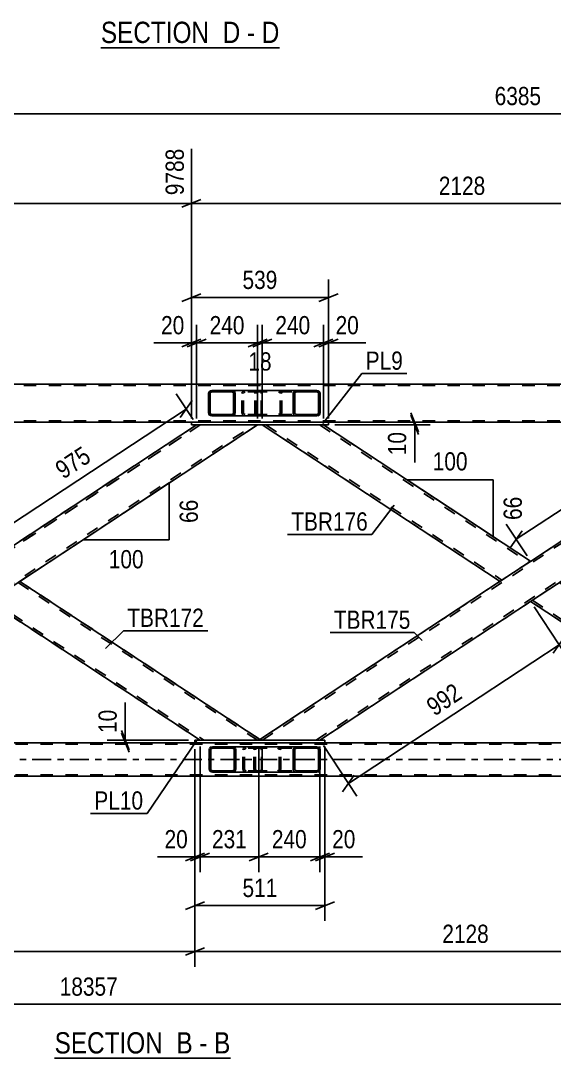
# Model space of a CAD drawing. Header units: millimetres. Extents: x -851 to 338, y -786 to 55.
# Drawn here: x -470.1 to -386.2, y -527.4 to -364.4 of the extents above; entities that cross this region are included whole.
import ezdxf

# ---------------------------------------------------------------- set-up
doc = ezdxf.new("R2010")
doc.units = ezdxf.units.MM
doc.linetypes.add('DXK_LINE_DOT2', pattern=[3.9198, 1.9599, -1.9599])
doc.linetypes.add('DXK_LINE_DOT3', pattern=[5.9187, 2.979, -0.9799, 0.9799, -0.9799])
doc.styles.add('Arial Narrow', font='ARIALN.TTF', dxfattribs={"height": 0.2})

# ---------------------------------------------------------------- blocks, each defined once
blk = doc.blocks.new('Unknown-232933133-13 - 2503')
at = {"color": 6, "linetype": 'Continuous'}
blk.add_line((-464.78, -527.41), (-437.13, -527.41), dxfattribs=at)
at = {"color": 0, "linetype": 'Continuous'}
for points in [[(-446.67, -526.66), (-446.67, -523.16), (-464.78, -523.16), (-464.78, -526.66)], [(-443.06, -526.66), (-443.06, -523.16), (-445.62, -523.16), (-445.62, -526.66)], [(-440.74, -526.66), (-440.74, -523.16), (-442.01, -523.16), (-442.01, -526.66)], [(-437.13, -526.66), (-437.13, -523.16), (-439.69, -523.16), (-439.69, -526.66)]]:
    blk.add_wipeout(points, dxfattribs=at)
at = {"color": 7, "linetype": 'Continuous', "style": 'Arial Narrow'}
for s, p in [('SECTION ', (-464.78, -526.66)), ('B', (-445.62, -526.66)), ('B', (-439.69, -526.66)), ('-', (-442.01, -526.66))]:
    blk.add_text(s, height=3.34, dxfattribs=at).set_placement(p)
blk = doc.blocks.new('Unknown-232933133-15 - 7182')
at = {"color": 6, "linetype": 'Continuous'}
blk.add_line((-457.5, -368.6), (-429.43, -368.6), dxfattribs=at)
at = {"color": 0, "linetype": 'Continuous'}
for points in [[(-439.39, -367.85), (-439.39, -364.35), (-457.5, -364.35), (-457.5, -367.85)], [(-435.57, -367.85), (-435.57, -364.35), (-438.34, -364.35), (-438.34, -367.85)], [(-433.25, -367.85), (-433.25, -364.35), (-434.52, -364.35), (-434.52, -367.85)], [(-429.43, -367.85), (-429.43, -364.35), (-432.2, -364.35), (-432.2, -367.85)]]:
    blk.add_wipeout(points, dxfattribs=at)
at = {"color": 7, "linetype": 'Continuous', "style": 'Arial Narrow'}
for s, p in [('SECTION ', (-457.5, -367.85)), ('D', (-438.34, -367.85)), ('D', (-432.2, -367.85)), ('-', (-434.52, -367.85))]:
    blk.add_text(s, height=3.34, dxfattribs=at).set_placement(p)
blk = doc.blocks.new('Part-232933133-2602 - 2503')
at = {"color": 2, "linetype": 'Continuous'}
for p, q in [((-265, -421.46), (-791.8, -421.46)), ((-443.26, -427.46), (-506.85, -427.46)), ((-358.12, -427.46), (-421.71, -427.46))]:
    blk.add_line(p, q, dxfattribs=at)
at = {"color": 7, "linetype": 'DXK_LINE_DOT2'}
for p, q in [((-114.88, -421.7), (-791.8, -421.7)), ((-114.88, -427.22), (-791.8, -427.22)), ((-421.71, -427.46), (-443.26, -427.46))]:
    blk.add_line(p, q, dxfattribs=at)
blk = doc.blocks.new('Part-232933133-2607 - 2503')
at = {"color": 7, "linetype": 'DXK_LINE_DOT2'}
for p, q in [((-108.35, -478.06), (-791.8, -478.06)), ((-108.35, -477.82), (-698.12, -477.82)), ((-422.26, -477.82), (-442.71, -477.82)), ((-108.35, -482.86), (-791.8, -482.86))]:
    blk.add_line(p, q, dxfattribs=at)
at = {"color": 2, "linetype": 'Continuous'}
for p, q in [((-442.71, -477.82), (-507.39, -477.82)), ((-357.58, -477.82), (-422.26, -477.82)), ((-791.8, -483.1), (-108.35, -483.1))]:
    blk.add_line(p, q, dxfattribs=at)
at = {"color": 7, "linetype": 'DXK_LINE_DOT3'}
blk.add_line((-98.35, -480.46), (-791.8, -480.46), dxfattribs=at)
blk = doc.blocks.new('Part-232933133-3017 - 2503')
at = {"color": 2, "linetype": 'Continuous'}
for p, q in [((-385.7, -452.84), (-389.92, -455.62)), ((-385.12, -452.46), (-385.7, -452.84)), ((-385.12, -452.46), (-347.35, -477.3)), ((-389.92, -455.62), (-356.78, -477.42)), ((-347.53, -477.42), (-347.35, -477.3))]:
    blk.add_line(p, q, dxfattribs=at)
at = {"color": 7, "linetype": 'DXK_LINE_DOT2'}
for p, q in [((-385.41, -452.65), (-347.75, -477.42)), ((-385.41, -452.65), (-347.75, -477.42)), ((-385.12, -452.46), (-347.35, -477.3)), ((-389.92, -455.62), (-356.78, -477.42)), ((-389.63, -455.43), (-389.61, -455.41)), ((-389.63, -455.43), (-356.2, -477.42)), ((-389.63, -455.43), (-356.2, -477.42)), ((-389.34, -455.24), (-389.34, -455.24)), ((-389.34, -455.24), (-389.34, -455.24)), ((-347.53, -477.42), (-356.78, -477.42)), ((-347.52, -477.41), (-347.53, -477.42))]:
    blk.add_line(p, q, dxfattribs=at)
blk = doc.blocks.new('Part-232933133-2739 - 2503')
at = {"color": 2, "linetype": 'Continuous'}
for p, q in [((-442.71, -477.82), (-442.71, -477.42)), ((-442.71, -477.42), (-442.71, -477.42)), ((-442.71, -477.42), (-442.71, -477.82)), ((-442.71, -477.42), (-442.71, -477.42)), ((-442.71, -477.42), (-422.26, -477.42)), ((-422.26, -477.82), (-422.26, -477.42)), ((-422.26, -477.82), (-442.71, -477.82))]:
    blk.add_line(p, q, dxfattribs=at)
at = {"color": 7, "linetype": 'DXK_LINE_DOT2'}
for p, q in [((-422.26, -477.82), (-422.26, -477.42)), ((-442.71, -477.82), (-442.71, -477.82)), ((-442.71, -477.82), (-442.71, -477.82))]:
    blk.add_line(p, q, dxfattribs=at)
blk = doc.blocks.new('Part-232933133-2774 - 2503')
at = {"color": 2, "linetype": 'Continuous'}
for p, q in [((-421.71, -427.46), (-443.26, -427.46)), ((-443.26, -427.46), (-443.26, -427.86)), ((-421.71, -427.86), (-443.26, -427.86)), ((-421.71, -427.46), (-421.71, -427.86))]:
    blk.add_line(p, q, dxfattribs=at)
blk = doc.blocks.new('Part-232933133-2846 - 2503')
at = {"color": 2, "linetype": 'Continuous'}
for p, q in [((-432.12, -427.86), (-394.72, -452.46)), ((-422.51, -427.86), (-389.92, -449.3)), ((-390.5, -449.68), (-394.7, -452.44)), ((-389.96, -449.33), (-390.5, -449.68)), ((-389.95, -449.32), (-389.96, -449.33))]:
    blk.add_line(p, q, dxfattribs=at)
at = {"color": 7, "linetype": 'DXK_LINE_DOT2'}
for p, q in [((-422.51, -427.86), (-432.12, -427.86)), ((-432.12, -427.86), (-394.72, -452.46)), ((-431.54, -427.86), (-394.43, -452.27)), ((-431.54, -427.86), (-394.43, -452.27)), ((-423.1, -427.86), (-390.21, -449.49)), ((-423.1, -427.86), (-390.21, -449.49)), ((-422.51, -427.86), (-422.51, -427.86)), ((-422.51, -427.86), (-389.92, -449.3)), ((-390.09, -449.41), (-390.5, -449.68)), ((-389.95, -449.32), (-389.92, -449.3)), ((-389.92, -449.3), (-389.95, -449.32)), ((-394.72, -452.46), (-394.7, -452.44)), ((-394.7, -452.44), (-394.72, -452.46)), ((-394.43, -452.27), (-394.41, -452.25)), ((-394.14, -452.08), (-394.14, -452.08)), ((-394.14, -452.08), (-394.14, -452.08))]:
    blk.add_line(p, q, dxfattribs=at)
blk = doc.blocks.new('Part-232933133-2897 - 2503')
at = {"linetype": 'Continuous'}
h = blk.add_hatch(dxfattribs=at)
h.set_pattern_fill('', scale=0.7, style=0, pattern_type=0)
h.set_pattern_definition([(45, (-427.2375, -482.1628), (-1.57154, 1.57154), [])])
h.paths.add_polyline_path([(-427.28, -481.98), (-427.24, -482.16), (-427.13, -482.32), (-426.96, -482.42), (-426.77, -482.46), (-423.53, -482.46), (-423.33, -482.42), (-423.17, -482.32), (-423.06, -482.16), (-423.02, -481.98), (-423.02, -478.94), (-423.06, -478.76), (-423.17, -478.6), (-423.33, -478.5), (-423.53, -478.46), (-426.77, -478.46), (-426.96, -478.5), (-427.13, -478.6), (-427.24, -478.76), (-427.28, -478.94)])
h.paths.add_polyline_path([(-427, -478.85), (-426.95, -478.77), (-426.86, -478.72), (-426.77, -478.7), (-423.53, -478.7), (-423.43, -478.72), (-423.35, -478.77), (-423.29, -478.85), (-423.28, -478.94), (-423.28, -481.98), (-423.29, -482.07), (-423.35, -482.15), (-423.43, -482.2), (-423.53, -482.22), (-426.77, -482.22), (-426.86, -482.2), (-426.95, -482.15), (-427, -482.07), (-427.02, -481.98), (-427.02, -478.94)])
at = {"color": 7, "linetype": 'DXK_LINE_DOT2'}
for p, q in [((-433.46, -478.94), (-433.42, -478.76)), ((-433.46, -481.98), (-433.46, -478.94)), ((-433.19, -478.85), (-433.21, -478.94)), ((-433.21, -481.98), (-433.21, -478.94)), ((-433.13, -478.77), (-433.19, -478.85)), ((-433.15, -478.5), (-432.95, -478.46)), ((-433.05, -478.72), (-433.13, -478.77)), ((-432.95, -478.7), (-433.05, -478.72)), ((-432.39, -478.46), (-432.95, -478.46)), ((-423.53, -478.7), (-432.95, -478.7)), ((-429.72, -478.46), (-429.52, -478.5)), ((-429.62, -478.72), (-429.72, -478.7)), ((-429.54, -478.77), (-429.62, -478.72)), ((-429.48, -478.85), (-429.54, -478.77)), ((-429.46, -478.94), (-429.48, -478.85)), ((-429.46, -481.98), (-429.46, -478.94)), ((-429.24, -478.76), (-429.21, -478.94)), ((-429.21, -481.98), (-429.21, -478.94)), ((-423.53, -478.46), (-426.77, -478.46)), ((-433.42, -482.16), (-433.46, -481.98)), ((-433.21, -481.98), (-433.19, -482.07)), ((-433.19, -482.07), (-433.13, -482.15)), ((-432.95, -482.46), (-433.15, -482.42)), ((-433.13, -482.15), (-433.05, -482.2)), ((-433.05, -482.2), (-432.95, -482.22)), ((-423.53, -482.22), (-432.95, -482.22)), ((-432.39, -482.46), (-432.95, -482.46)), ((-429.72, -482.22), (-429.62, -482.2)), ((-429.52, -482.42), (-429.72, -482.46)), ((-429.62, -482.2), (-429.54, -482.15)), ((-429.54, -482.15), (-429.48, -482.07)), ((-429.48, -482.07), (-429.46, -481.98)), ((-429.21, -481.98), (-429.24, -482.16)), ((-423.53, -482.46), (-426.77, -482.46))]:
    blk.add_line(p, q, dxfattribs=at)
at = {"color": 2, "linetype": 'Continuous'}
for p, q in [((-426.77, -478.46), (-432.39, -478.46)), ((-427.24, -478.76), (-427.28, -478.94)), ((-427.28, -481.98), (-427.28, -478.94)), ((-427.02, -478.94), (-427, -478.85)), ((-427.02, -481.98), (-427.02, -478.94)), ((-427, -478.85), (-426.95, -478.77)), ((-426.77, -478.46), (-426.96, -478.5)), ((-426.95, -478.77), (-426.86, -478.72)), ((-426.86, -478.72), (-426.77, -478.7)), ((-426.77, -478.46), (-423.53, -478.46)), ((-426.77, -478.7), (-423.53, -478.7)), ((-423.33, -478.5), (-423.53, -478.46)), ((-423.53, -478.7), (-423.43, -478.72)), ((-423.43, -478.72), (-423.35, -478.77)), ((-423.35, -478.77), (-423.29, -478.85)), ((-423.29, -478.85), (-423.28, -478.94)), ((-423.28, -481.98), (-423.28, -478.94)), ((-423.02, -478.94), (-423.06, -478.76)), ((-423.02, -481.98), (-423.02, -478.94)), ((-426.77, -482.46), (-432.39, -482.46)), ((-427.28, -481.98), (-427.24, -482.16)), ((-427, -482.07), (-427.02, -481.98)), ((-426.95, -482.15), (-427, -482.07)), ((-426.96, -482.42), (-426.77, -482.46)), ((-426.86, -482.2), (-426.95, -482.15)), ((-426.77, -482.22), (-426.86, -482.2)), ((-426.77, -482.22), (-423.53, -482.22)), ((-426.77, -482.46), (-423.53, -482.46)), ((-423.43, -482.2), (-423.53, -482.22)), ((-423.53, -482.46), (-423.33, -482.42)), ((-423.35, -482.15), (-423.43, -482.2)), ((-423.29, -482.07), (-423.35, -482.15)), ((-423.28, -481.98), (-423.29, -482.07)), ((-423.06, -482.16), (-423.02, -481.98))]:
    blk.add_line(p, q, dxfattribs=at)
at = {"color": 7, "linetype": 'DXK_LINE_DOT2'}
for centre, start, end in [((-432.97, -478.96), 110.7598, 155.6817), ((-429.7, -478.96), 24.3183, 69.2402), ((-432.97, -481.96), 204.3183, 249.2402), ((-429.7, -481.96), 290.7598, 335.6817)]:
    blk.add_arc(centre, 0.496, start, end, dxfattribs=at)
at = {"color": 2, "linetype": 'Continuous'}
for centre, start, end in [((-426.79, -478.96), 110.7583, 155.68), ((-423.51, -478.96), 24.32, 69.2417), ((-426.79, -481.96), 204.32, 249.2417), ((-423.51, -481.96), 290.7583, 335.68)]:
    blk.add_arc(centre, 0.496, start, end, dxfattribs=at)
blk = doc.blocks.new('Part-232933133-2903 - 2503')
at = {"linetype": 'Continuous'}
h = blk.add_hatch(dxfattribs=at)
h.set_pattern_fill('', scale=0.7, style=0, pattern_type=0)
h.set_pattern_definition([(45, (-440.4272, -482.1628), (-1.57154, 1.57154), [])])
h.paths.add_polyline_path([(-440.47, -481.98), (-440.43, -482.16), (-440.32, -482.32), (-440.16, -482.42), (-439.96, -482.46), (-436.78, -482.46), (-436.59, -482.42), (-436.42, -482.32), (-436.31, -482.16), (-436.28, -481.98), (-436.28, -478.94), (-436.31, -478.76), (-436.42, -478.6), (-436.59, -478.5), (-436.78, -478.46), (-439.96, -478.46), (-440.16, -478.5), (-440.32, -478.6), (-440.43, -478.76), (-440.47, -478.94)])
h.paths.add_polyline_path([(-440.19, -478.85), (-440.14, -478.77), (-440.06, -478.72), (-439.96, -478.7), (-436.78, -478.7), (-436.68, -478.72), (-436.6, -478.77), (-436.55, -478.85), (-436.53, -478.94), (-436.53, -481.98), (-436.55, -482.07), (-436.6, -482.15), (-436.68, -482.2), (-436.78, -482.22), (-439.96, -482.22), (-440.06, -482.2), (-440.14, -482.15), (-440.19, -482.07), (-440.21, -481.98), (-440.21, -478.94)])
at = {"color": 2, "linetype": 'Continuous'}
for p, q in [((-440.43, -478.76), (-440.47, -478.94)), ((-440.47, -481.98), (-440.47, -478.94)), ((-440.21, -478.94), (-440.19, -478.85)), ((-440.21, -481.98), (-440.21, -478.94)), ((-440.19, -478.85), (-440.14, -478.77)), ((-439.96, -478.46), (-440.16, -478.5)), ((-440.14, -478.77), (-440.06, -478.72)), ((-440.06, -478.72), (-439.96, -478.7)), ((-439.96, -478.46), (-436.78, -478.46)), ((-439.96, -478.7), (-436.78, -478.7)), ((-432.39, -478.46), (-436.78, -478.46)), ((-436.59, -478.5), (-436.78, -478.46)), ((-436.78, -478.7), (-436.68, -478.72)), ((-436.68, -478.72), (-436.6, -478.77)), ((-436.6, -478.77), (-436.55, -478.85)), ((-436.55, -478.85), (-436.53, -478.94)), ((-436.53, -481.98), (-436.53, -478.94)), ((-436.28, -478.94), (-436.31, -478.76)), ((-436.28, -481.98), (-436.28, -478.94)), ((-432.39, -478.46), (-432.29, -478.5)), ((-432.29, -478.5), (-432.2, -478.6)), ((-432.2, -478.6), (-432.14, -478.76)), ((-432.14, -478.76), (-432.12, -478.94)), ((-432.12, -481.98), (-432.12, -478.94)), ((-440.47, -481.98), (-440.43, -482.16)), ((-440.19, -482.07), (-440.21, -481.98)), ((-440.14, -482.15), (-440.19, -482.07)), ((-440.16, -482.42), (-439.96, -482.46)), ((-440.06, -482.2), (-440.14, -482.15)), ((-439.96, -482.22), (-440.06, -482.2)), ((-439.96, -482.22), (-436.78, -482.22)), ((-439.96, -482.46), (-436.78, -482.46)), ((-436.68, -482.2), (-436.78, -482.22)), ((-436.78, -482.46), (-436.59, -482.42)), ((-432.39, -482.46), (-436.78, -482.46)), ((-436.6, -482.15), (-436.68, -482.2)), ((-436.55, -482.07), (-436.6, -482.15)), ((-436.53, -481.98), (-436.55, -482.07)), ((-436.31, -482.16), (-436.28, -481.98)), ((-432.29, -482.42), (-432.39, -482.46)), ((-432.2, -482.32), (-432.29, -482.42)), ((-432.14, -482.16), (-432.2, -482.32)), ((-432.12, -481.98), (-432.14, -482.16))]:
    blk.add_line(p, q, dxfattribs=at)
at = {"color": 7, "linetype": 'DXK_LINE_DOT2'}
for p, q in [((-436.78, -478.46), (-439.96, -478.46)), ((-432.39, -478.7), (-439.96, -478.7)), ((-435.17, -478.94), (-435.13, -478.76)), ((-435.17, -481.98), (-435.17, -478.94)), ((-434.9, -478.85), (-434.92, -478.94)), ((-434.92, -481.98), (-434.92, -478.94)), ((-434.84, -478.77), (-434.9, -478.85)), ((-434.86, -478.5), (-434.67, -478.46)), ((-434.76, -478.72), (-434.84, -478.77)), ((-434.67, -478.7), (-434.76, -478.72)), ((-433.46, -478.7), (-433.46, -478.46)), ((-432.34, -478.72), (-432.39, -478.7)), ((-432.3, -478.77), (-432.34, -478.72)), ((-432.27, -478.85), (-432.3, -478.77)), ((-432.26, -478.94), (-432.27, -478.85)), ((-432.26, -481.98), (-432.26, -478.94)), ((-432.39, -482.22), (-439.96, -482.22)), ((-436.78, -482.46), (-439.96, -482.46)), ((-435.13, -482.16), (-435.17, -481.98)), ((-434.92, -481.98), (-434.9, -482.07)), ((-434.9, -482.07), (-434.84, -482.15)), ((-434.67, -482.46), (-434.86, -482.42)), ((-434.84, -482.15), (-434.76, -482.2)), ((-434.76, -482.2), (-434.67, -482.22)), ((-433.46, -482.46), (-433.46, -482.22)), ((-432.39, -482.22), (-432.34, -482.2)), ((-432.34, -482.2), (-432.3, -482.15)), ((-432.3, -482.15), (-432.27, -482.07)), ((-432.27, -482.07), (-432.26, -481.98))]:
    blk.add_line(p, q, dxfattribs=at)
at = {"color": 2, "linetype": 'Continuous'}
for centre, start, end in [((-439.98, -478.95), 111.1941, 156.1506), ((-436.76, -478.95), 23.8494, 68.8059), ((-439.98, -481.96), 203.8494, 248.8059), ((-436.76, -481.96), 291.1941, 336.1506)]:
    blk.add_arc(centre, 0.492, start, end, dxfattribs=at)
at = {"color": 7, "linetype": 'DXK_LINE_DOT2'}
for centre, start, end in [((-434.68, -478.95), 111.1927, 156.1491), ((-434.68, -481.96), 203.8509, 248.8073)]:
    blk.add_arc(centre, 0.492, start, end, dxfattribs=at)
blk = doc.blocks.new('Part-232933133-2910 - 2503')
at = {"linetype": 'Continuous'}
h = blk.add_hatch(dxfattribs=at)
h.set_pattern_fill('', scale=0.7, style=0, pattern_type=0)
h.set_pattern_definition([(45, (-427.2377, -426.1638), (-1.57154, 1.57154), [])])
h.paths.add_polyline_path([(-427.28, -425.98), (-427.24, -426.16), (-427.13, -426.32), (-426.96, -426.42), (-426.77, -426.46), (-423.53, -426.46), (-423.34, -426.42), (-423.17, -426.32), (-423.06, -426.16), (-423.02, -425.98), (-423.02, -422.94), (-423.06, -422.76), (-423.17, -422.6), (-423.34, -422.5), (-423.53, -422.46), (-426.77, -422.46), (-426.96, -422.5), (-427.13, -422.6), (-427.24, -422.76), (-427.28, -422.94)])
h.paths.add_polyline_path([(-427, -422.85), (-426.95, -422.77), (-426.86, -422.72), (-426.77, -422.7), (-423.53, -422.7), (-423.43, -422.72), (-423.35, -422.77), (-423.29, -422.85), (-423.28, -422.94), (-423.28, -425.98), (-423.29, -426.07), (-423.35, -426.15), (-423.43, -426.2), (-423.53, -426.22), (-426.77, -426.22), (-426.86, -426.2), (-426.95, -426.15), (-427, -426.07), (-427.02, -425.98), (-427.02, -422.94)])
at = {"color": 7, "linetype": 'DXK_LINE_DOT2'}
for p, q in [((-433.31, -422.94), (-433.27, -422.76)), ((-433.31, -425.98), (-433.31, -422.94)), ((-433.03, -422.85), (-433.05, -422.94)), ((-433.05, -425.98), (-433.05, -422.94)), ((-432.98, -422.77), (-433.03, -422.85)), ((-432.99, -422.5), (-432.8, -422.46)), ((-432.89, -422.72), (-432.98, -422.77)), ((-432.8, -422.7), (-432.89, -422.72)), ((-432.41, -422.46), (-432.8, -422.46)), ((-423.53, -422.7), (-432.8, -422.7)), ((-429.56, -422.46), (-429.37, -422.5)), ((-429.46, -422.72), (-429.56, -422.7)), ((-429.38, -422.77), (-429.46, -422.72)), ((-429.33, -422.85), (-429.38, -422.77)), ((-429.31, -422.94), (-429.33, -422.85)), ((-429.31, -425.98), (-429.31, -422.94)), ((-429.09, -422.76), (-429.05, -422.94)), ((-429.05, -425.98), (-429.05, -422.94)), ((-423.53, -422.46), (-426.77, -422.46)), ((-433.27, -426.16), (-433.31, -425.98)), ((-433.05, -425.98), (-433.03, -426.07)), ((-433.03, -426.07), (-432.98, -426.15)), ((-432.8, -426.46), (-432.99, -426.42)), ((-432.98, -426.15), (-432.89, -426.2)), ((-432.89, -426.2), (-432.8, -426.22)), ((-423.53, -426.22), (-432.8, -426.22)), ((-432.41, -426.46), (-432.8, -426.46)), ((-429.56, -426.22), (-429.46, -426.2)), ((-429.37, -426.42), (-429.56, -426.46)), ((-429.46, -426.2), (-429.38, -426.15)), ((-429.38, -426.15), (-429.33, -426.07)), ((-429.33, -426.07), (-429.31, -425.98)), ((-429.05, -425.98), (-429.09, -426.16)), ((-423.53, -426.46), (-426.77, -426.46))]:
    blk.add_line(p, q, dxfattribs=at)
at = {"color": 2, "linetype": 'Continuous'}
for p, q in [((-426.77, -422.46), (-432.41, -422.46)), ((-427.24, -422.76), (-427.28, -422.94)), ((-427.28, -425.98), (-427.28, -422.94)), ((-427.02, -422.94), (-427, -422.85)), ((-427.02, -425.98), (-427.02, -422.94)), ((-427, -422.85), (-426.95, -422.77)), ((-426.77, -422.46), (-426.96, -422.5)), ((-426.95, -422.77), (-426.86, -422.72)), ((-426.86, -422.72), (-426.77, -422.7)), ((-426.77, -422.46), (-423.53, -422.46)), ((-426.77, -422.7), (-423.53, -422.7)), ((-423.34, -422.5), (-423.53, -422.46)), ((-423.53, -422.7), (-423.43, -422.72)), ((-423.43, -422.72), (-423.35, -422.77)), ((-423.35, -422.77), (-423.29, -422.85)), ((-423.29, -422.85), (-423.28, -422.94)), ((-423.28, -425.98), (-423.28, -422.94)), ((-423.02, -422.94), (-423.06, -422.76)), ((-423.02, -425.98), (-423.02, -422.94)), ((-426.77, -426.46), (-432.41, -426.46)), ((-427.28, -425.98), (-427.24, -426.16)), ((-427, -426.07), (-427.02, -425.98)), ((-426.95, -426.15), (-427, -426.07)), ((-426.96, -426.42), (-426.77, -426.46)), ((-426.86, -426.2), (-426.95, -426.15)), ((-426.77, -426.22), (-426.86, -426.2)), ((-426.77, -426.22), (-423.53, -426.22)), ((-426.77, -426.46), (-423.53, -426.46)), ((-423.43, -426.2), (-423.53, -426.22)), ((-423.53, -426.46), (-423.34, -426.42)), ((-423.35, -426.15), (-423.43, -426.2)), ((-423.29, -426.07), (-423.35, -426.15)), ((-423.28, -425.98), (-423.29, -426.07)), ((-423.06, -426.16), (-423.02, -425.98))]:
    blk.add_line(p, q, dxfattribs=at)
at = {"color": 7, "linetype": 'DXK_LINE_DOT2'}
for centre, start, end in [((-432.82, -422.96), 110.7583, 155.68), ((-429.54, -422.96), 24.32, 69.2417), ((-432.82, -425.96), 204.32, 249.2417), ((-429.54, -425.96), 290.7583, 335.68)]:
    blk.add_arc(centre, 0.496, start, end, dxfattribs=at)
at = {"color": 2, "linetype": 'Continuous'}
for centre, start, end in [((-426.79, -422.96), 110.7583, 155.68), ((-423.51, -422.96), 24.32, 69.2417), ((-426.79, -425.96), 204.32, 249.2417), ((-423.51, -425.96), 290.7583, 335.68)]:
    blk.add_arc(centre, 0.496, start, end, dxfattribs=at)
blk = doc.blocks.new('Part-232933133-2915 - 2503')
at = {"linetype": 'Continuous'}
h = blk.add_hatch(dxfattribs=at)
h.set_pattern_fill('', scale=0.7, style=0, pattern_type=0)
h.set_pattern_definition([(45, (-440.5373, -426.1638), (-1.57154, 1.57154), [])])
h.paths.add_polyline_path([(-440.58, -425.98), (-440.54, -426.16), (-440.43, -426.32), (-440.26, -426.42), (-440.07, -426.46), (-436.88, -426.46), (-436.69, -426.42), (-436.53, -426.32), (-436.42, -426.16), (-436.38, -425.98), (-436.38, -422.94), (-436.42, -422.76), (-436.53, -422.6), (-436.69, -422.5), (-436.88, -422.46), (-440.07, -422.46), (-440.26, -422.5), (-440.43, -422.6), (-440.54, -422.76), (-440.58, -422.94)])
h.paths.add_polyline_path([(-440.3, -422.85), (-440.25, -422.77), (-440.17, -422.72), (-440.07, -422.7), (-436.88, -422.7), (-436.79, -422.72), (-436.7, -422.77), (-436.65, -422.85), (-436.63, -422.94), (-436.63, -425.98), (-436.65, -426.07), (-436.7, -426.15), (-436.79, -426.2), (-436.88, -426.22), (-440.07, -426.22), (-440.17, -426.2), (-440.25, -426.15), (-440.3, -426.07), (-440.32, -425.98), (-440.32, -422.94)])
at = {"color": 2, "linetype": 'Continuous'}
for p, q in [((-440.54, -422.76), (-440.58, -422.94)), ((-440.58, -425.98), (-440.58, -422.94)), ((-440.32, -422.94), (-440.3, -422.85)), ((-440.32, -425.98), (-440.32, -422.94)), ((-440.3, -422.85), (-440.25, -422.77)), ((-440.07, -422.46), (-440.26, -422.5)), ((-440.25, -422.77), (-440.17, -422.72)), ((-440.17, -422.72), (-440.07, -422.7)), ((-440.07, -422.46), (-436.88, -422.46)), ((-440.07, -422.7), (-436.88, -422.7)), ((-432.41, -422.46), (-436.88, -422.46)), ((-436.69, -422.5), (-436.88, -422.46)), ((-436.88, -422.7), (-436.79, -422.72)), ((-436.79, -422.72), (-436.7, -422.77)), ((-436.7, -422.77), (-436.65, -422.85)), ((-436.65, -422.85), (-436.63, -422.94)), ((-436.63, -425.98), (-436.63, -422.94)), ((-436.38, -422.94), (-436.42, -422.76)), ((-436.38, -425.98), (-436.38, -422.94)), ((-432.41, -422.46), (-432.31, -422.5)), ((-432.31, -422.5), (-432.22, -422.6)), ((-432.22, -422.6), (-432.16, -422.76)), ((-432.16, -422.76), (-432.14, -422.94)), ((-432.14, -425.98), (-432.14, -422.94)), ((-440.58, -425.98), (-440.54, -426.16)), ((-440.3, -426.07), (-440.32, -425.98)), ((-440.25, -426.15), (-440.3, -426.07)), ((-440.26, -426.42), (-440.07, -426.46)), ((-440.17, -426.2), (-440.25, -426.15)), ((-440.07, -426.22), (-440.17, -426.2)), ((-440.07, -426.22), (-436.88, -426.22)), ((-440.07, -426.46), (-436.88, -426.46)), ((-436.79, -426.2), (-436.88, -426.22)), ((-436.88, -426.46), (-436.69, -426.42)), ((-432.41, -426.46), (-436.88, -426.46)), ((-436.7, -426.15), (-436.79, -426.2)), ((-436.65, -426.07), (-436.7, -426.15)), ((-436.63, -425.98), (-436.65, -426.07)), ((-436.42, -426.16), (-436.38, -425.98)), ((-432.31, -426.42), (-432.41, -426.46)), ((-432.22, -426.32), (-432.31, -426.42)), ((-432.16, -426.16), (-432.22, -426.32)), ((-432.14, -425.98), (-432.16, -426.16))]:
    blk.add_line(p, q, dxfattribs=at)
at = {"color": 7, "linetype": 'DXK_LINE_DOT2'}
for p, q in [((-436.88, -422.46), (-440.07, -422.46)), ((-432.41, -422.7), (-440.07, -422.7)), ((-435.32, -422.94), (-435.28, -422.76)), ((-435.32, -425.98), (-435.32, -422.94)), ((-435.05, -422.85), (-435.07, -422.94)), ((-435.07, -425.98), (-435.07, -422.94)), ((-435, -422.77), (-435.05, -422.85)), ((-435.01, -422.5), (-434.82, -422.46)), ((-435, -422.77), (-434.97, -422.76)), ((-434.97, -422.76), (-434.91, -422.72)), ((-434.91, -422.72), (-434.82, -422.7)), ((-433.31, -422.7), (-433.31, -422.46)), ((-432.36, -422.72), (-432.41, -422.7)), ((-432.32, -422.77), (-432.36, -422.72)), ((-432.29, -422.85), (-432.32, -422.77)), ((-432.28, -422.94), (-432.29, -422.85)), ((-432.28, -425.98), (-432.28, -422.94)), ((-432.41, -426.22), (-440.07, -426.22)), ((-436.88, -426.46), (-440.07, -426.46)), ((-435.28, -426.16), (-435.32, -425.98)), ((-435.07, -425.98), (-435.05, -426.07)), ((-435.05, -426.07), (-435, -426.15)), ((-434.82, -426.46), (-435.01, -426.42)), ((-435, -426.15), (-434.97, -426.16)), ((-434.97, -426.16), (-434.91, -426.2)), ((-434.91, -426.2), (-434.82, -426.22)), ((-433.31, -426.46), (-433.31, -426.22)), ((-432.41, -426.22), (-432.36, -426.2)), ((-432.36, -426.2), (-432.32, -426.15)), ((-432.32, -426.15), (-432.29, -426.07)), ((-432.29, -426.07), (-432.28, -425.98))]:
    blk.add_line(p, q, dxfattribs=at)
at = {"color": 2, "linetype": 'Continuous'}
for centre, start, end in [((-440.09, -422.96), 111.1513, 156.1049), ((-436.87, -422.96), 23.8951, 68.8487), ((-440.09, -425.96), 203.8951, 248.8487), ((-436.87, -425.96), 291.1513, 336.1049)]:
    blk.add_arc(centre, 0.492, start, end, dxfattribs=at)
at = {"color": 7, "linetype": 'DXK_LINE_DOT2'}
for centre, start, end in [((-434.83, -422.96), 111.1513, 156.1049), ((-434.83, -425.96), 203.8951, 248.8487)]:
    blk.add_arc(centre, 0.492, start, end, dxfattribs=at)
blk = doc.blocks.new('Part-232933133-2997 - 2503')
at = {"color": 2, "linetype": 'Continuous'}
for p, q in [((-470.25, -452.46), (-475.05, -455.62)), ((-470.25, -452.46), (-432.49, -477.3)), ((-475.05, -455.62), (-441.91, -477.42)), ((-432.67, -477.42), (-432.49, -477.3))]:
    blk.add_line(p, q, dxfattribs=at)
at = {"color": 7, "linetype": 'DXK_LINE_DOT2'}
for p, q in [((-470.54, -452.65), (-432.89, -477.42)), ((-470.54, -452.65), (-432.89, -477.42)), ((-470.25, -452.46), (-470.25, -452.46)), ((-470.25, -452.46), (-432.49, -477.3)), ((-470.25, -452.46), (-470.25, -452.46)), ((-475.05, -455.62), (-441.91, -477.42)), ((-475.05, -455.62), (-475.05, -455.62)), ((-474.76, -455.43), (-474.74, -455.41)), ((-474.76, -455.43), (-441.33, -477.42)), ((-474.76, -455.43), (-441.33, -477.42)), ((-474.47, -455.24), (-474.47, -455.24)), ((-474.47, -455.24), (-474.47, -455.24)), ((-432.67, -477.42), (-441.91, -477.42)), ((-432.66, -477.41), (-432.67, -477.42))]:
    blk.add_line(p, q, dxfattribs=at)
blk = doc.blocks.new('Part-232933133-3012 - 2503')
at = {"color": 7, "linetype": 'DXK_LINE_DOT2'}
for p, q in [((-515.22, -476.1), (-441.88, -427.86)), ((-441.88, -427.86), (-515.22, -476.1)), ((-442.46, -427.86), (-515.22, -475.72)), ((-508.78, -477.42), (-433.43, -427.86)), ((-508.78, -477.42), (-433.43, -427.86)), ((-432.85, -427.86), (-508.19, -477.42)), ((-432.85, -427.86), (-442.46, -427.86)), ((-432.85, -427.86), (-432.85, -427.86)), ((-475.08, -449.32), (-479.83, -452.44)), ((-470.25, -452.46), (-475.05, -455.62)), ((-515.22, -475.72), (-515.22, -476.21)), ((-515.22, -475.72), (-515.22, -475.72)), ((-515.22, -476.1), (-515.22, -476.1)), ((-508.19, -477.42), (-515.22, -477.42)), ((-508.19, -477.42), (-508.19, -477.42))]:
    blk.add_line(p, q, dxfattribs=at)
at = {"color": 2, "linetype": 'Continuous'}
for p, q in [((-442.46, -427.86), (-475.08, -449.32)), ((-432.85, -427.86), (-470.25, -452.46)), ((-479.83, -452.44), (-515.22, -475.72)), ((-475.05, -455.62), (-508.19, -477.42)), ((-515.22, -477.42), (-515.22, -476.17))]:
    blk.add_line(p, q, dxfattribs=at)
blk = doc.blocks.new('Part-232933133-3022 - 2503')
at = {"color": 7, "linetype": 'DXK_LINE_DOT2'}
for p, q in [((-357.32, -427.86), (-432.67, -477.42)), ((-432.09, -477.42), (-356.74, -427.86)), ((-432.09, -477.42), (-356.74, -427.86)), ((-423.64, -477.42), (-348.3, -427.86)), ((-423.64, -477.42), (-348.3, -427.86)), ((-347.72, -427.86), (-423.06, -477.42)), ((-347.72, -427.86), (-357.32, -427.86)), ((-347.72, -427.86), (-347.72, -427.86)), ((-389.95, -449.32), (-394.7, -452.44)), ((-385.12, -452.46), (-389.92, -455.62)), ((-432.49, -477.3), (-432.67, -477.42)), ((-432.67, -477.42), (-432.67, -477.42)), ((-432.67, -477.42), (-423.06, -477.42))]:
    blk.add_line(p, q, dxfattribs=at)
at = {"color": 2, "linetype": 'Continuous'}
for p, q in [((-357.32, -427.86), (-389.95, -449.32)), ((-347.72, -427.86), (-385.12, -452.46)), ((-394.7, -452.44), (-432.49, -477.3)), ((-389.92, -455.62), (-423.06, -477.42))]:
    blk.add_line(p, q, dxfattribs=at)
blk = doc.blocks.new('StraightDimension-232933133-34575 - 2503')
at = {"color": 7, "linetype": 'Continuous'}
for p, q in [((-527.85, -478.82), (-527.85, -513.03)), ((-442.71, -478.82), (-442.71, -513.03)), ((-526.35, -510.03), (-529.35, -511.23)), ((-444.21, -511.23), (-441.21, -510.03)), ((-527.85, -510.63), (-442.71, -510.63))]:
    blk.add_line(p, q, dxfattribs=at)
at = {"color": 0}
blk.add_wipeout([(-481.02, -509.88), (-481.02, -505.68), (-489.54, -505.68), (-489.54, -509.88)], dxfattribs=at)
at = {"color": 3, "style": 'Arial Narrow'}
blk.add_text('2128', height=2.863, dxfattribs=at).set_placement((-488.94, -509.28))
blk = doc.blocks.new('StraightDimension-232933133-14513 - 2503')
at = {"color": 7, "linetype": 'Continuous'}
for p, q in [((-432.67, -478.42), (-432.67, -498.16)), ((-423.06, -478.42), (-423.06, -498.16)), ((-434.17, -496.36), (-431.17, -495.16)), ((-421.56, -495.16), (-424.56, -496.36)), ((-432.67, -495.76), (-423.06, -495.76))]:
    blk.add_line(p, q, dxfattribs=at)
at = {"color": 0}
blk.add_wipeout([(-424.52, -495.01), (-424.52, -490.81), (-431.21, -490.81), (-431.21, -495.01)], dxfattribs=at)
at = {"color": 3, "style": 'Arial Narrow'}
blk.add_text('240', height=2.863, dxfattribs=at).set_placement((-430.61, -494.41))
blk = doc.blocks.new('AngleDimension-232933133-3755 - 2503')
at = {"color": 7, "linetype": 'Continuous'}
for p, q in [((-446.75, -437), (-460.29, -445.91)), ((-446.75, -437), (-446.75, -445.91)), ((-469.87, -452.21), (-460.29, -445.91)), ((-446.75, -445.91), (-460.29, -445.91))]:
    blk.add_line(p, q, dxfattribs=at)
at = {"color": 0}
for points in [[(-441.65, -439.03), (-445.85, -439.03), (-445.85, -443.88), (-441.65, -443.88)], [(-450.18, -451.01), (-450.18, -446.81), (-456.86, -446.81), (-456.86, -451.01)]]:
    blk.add_wipeout(points, dxfattribs=at)
at = {"color": 3, "style": 'Arial Narrow'}
blk.add_text('66', height=2.863, rotation=90.0002, dxfattribs=at).set_placement((-442.25, -443.28))
blk.add_text('100', height=2.863, dxfattribs=at).set_placement((-456.26, -450.41))
blk = doc.blocks.new('StraightDimension-232933133-4667 - 2503')
at = {"color": 7, "linetype": 'Continuous'}
for p, q in [((-442.71, -478.82), (-442.71, -505.82)), ((-422.26, -478.82), (-422.26, -505.82)), ((-441.21, -502.82), (-444.21, -504.02)), ((-442.71, -503.42), (-422.26, -503.42)), ((-423.76, -504.02), (-420.76, -502.82))]:
    blk.add_line(p, q, dxfattribs=at)
at = {"color": 0}
blk.add_wipeout([(-429.14, -502.67), (-429.14, -498.47), (-435.83, -498.47), (-435.83, -502.67)], dxfattribs=at)
at = {"color": 3, "style": 'Arial Narrow'}
blk.add_text('511', height=2.863, dxfattribs=at).set_placement((-435.23, -502.07))
blk = doc.blocks.new('StraightDimension-232933133-3825 - 2503')
at = {"color": 7, "linetype": 'Continuous'}
blk.add_line((-811.11, -518.93), (-107.71, -518.93), dxfattribs=at)
at = {"color": 0}
blk.add_wipeout([(-454.24, -518.18), (-454.24, -513.98), (-464.58, -513.98), (-464.58, -518.18)], dxfattribs=at)
at = {"color": 3, "style": 'Arial Narrow'}
blk.add_text('18357', height=2.863, dxfattribs=at).set_placement((-463.98, -517.58))
blk = doc.blocks.new('StraightDimension-232933133-14512 - 2503')
at = {"color": 7, "linetype": 'Continuous'}
for p, q in [((-423.06, -478.42), (-423.06, -498.16)), ((-422.26, -478.42), (-422.26, -498.16)), ((-424.56, -496.36), (-421.56, -495.16)), ((-420.76, -495.16), (-423.76, -496.36)), ((-423.06, -495.76), (-422.26, -495.76))]:
    blk.add_line(p, q, dxfattribs=at)
at = {"color": 0}
blk.add_wipeout([(-416.88, -495.01), (-416.88, -490.81), (-421.73, -490.81), (-421.73, -495.01)], dxfattribs=at)
at = {"color": 7, "linetype": 'Continuous'}
blk.add_line((-422.26, -495.76), (-416.35, -495.76), dxfattribs=at)
blk.add_line((-422.26, -495.76), (-416.35, -495.76), dxfattribs=at)
at = {"color": 3, "style": 'Arial Narrow'}
blk.add_text('20', height=2.863, dxfattribs=at).set_placement((-421.13, -494.41))
blk = doc.blocks.new('StraightDimension-232933133-3243 - 2503')
at = {"color": 7, "linetype": 'Continuous'}
for p, q in [((-408.74, -425.96), (-407.54, -428.96)), ((-407.54, -429.36), (-408.74, -426.36)), ((-420.71, -427.46), (-405.74, -427.46)), ((-420.71, -427.86), (-405.74, -427.86)), ((-408.14, -427.86), (-408.14, -427.46))]:
    blk.add_line(p, q, dxfattribs=at)
at = {"color": 0}
blk.add_wipeout([(-408.89, -428.39), (-413.09, -428.39), (-413.09, -433.24), (-408.89, -433.24)], dxfattribs=at)
at = {"color": 7, "linetype": 'Continuous'}
blk.add_line((-408.14, -427.86), (-408.14, -433.77), dxfattribs=at)
blk.add_line((-408.14, -427.86), (-408.14, -433.77), dxfattribs=at)
at = {"color": 3, "style": 'Arial Narrow'}
blk.add_text('10', height=2.863, rotation=90.0002, dxfattribs=at).set_placement((-409.49, -432.64))
blk = doc.blocks.new('StraightDimension-232933133-14810 - 2503')
at = {"color": 7, "linetype": 'Continuous'}
for p, q in [((-432.85, -426.86), (-432.85, -412.58)), ((-432.12, -426.86), (-432.12, -412.58)), ((-434.35, -415.58), (-431.35, -414.38)), ((-430.62, -414.38), (-433.62, -415.58)), ((-432.85, -414.98), (-432.12, -414.98))]:
    blk.add_line(p, q, dxfattribs=at)
at = {"color": 0}
blk.add_wipeout([(-430.06, -419.93), (-430.06, -415.73), (-434.91, -415.73), (-434.91, -419.93)], dxfattribs=at)
at = {"color": 3, "style": 'Arial Narrow'}
blk.add_text('18', height=2.863, dxfattribs=at).set_placement((-434.31, -419.33))
blk = doc.blocks.new('StraightDimension-232933133-3442 - 2503')
at = {"color": 7, "linetype": 'Continuous'}
for p, q in [((-454.27, -475.92), (-453.07, -478.92)), ((-443.71, -477.42), (-456.52, -477.42)), ((-453.07, -479.32), (-454.27, -476.32)), ((-453.67, -477.82), (-453.67, -477.42)), ((-443.71, -477.82), (-456.52, -477.82))]:
    blk.add_line(p, q, dxfattribs=at)
at = {"color": 0}
blk.add_wipeout([(-454.42, -472.04), (-458.62, -472.04), (-458.62, -476.89), (-454.42, -476.89)], dxfattribs=at)
at = {"color": 7, "linetype": 'Continuous'}
blk.add_line((-453.67, -477.42), (-453.67, -471.51), dxfattribs=at)
blk.add_line((-453.67, -477.42), (-453.67, -471.51), dxfattribs=at)
at = {"color": 3, "style": 'Arial Narrow'}
blk.add_text('10', height=2.863, rotation=90.0002, dxfattribs=at).set_placement((-455.02, -476.29))
blk = doc.blocks.new('StraightDimension-232933133-3454 - 2503')
at = {"color": 7, "linetype": 'Continuous'}
for p, q in [((-389.37, -456.46), (-384.11, -464.44)), ((-386.36, -463.77), (-384.51, -461.11)), ((-418.57, -484.24), (-385.43, -462.44)), ((-422.51, -478.25), (-417.25, -486.24)), ((-417.65, -482.91), (-419.5, -485.56))]:
    blk.add_line(p, q, dxfattribs=at)
at = {"color": 0}
blk.add_wipeout([(-399.62, -470.88), (-401.93, -467.37), (-407.52, -471.04), (-405.21, -474.55)], dxfattribs=at)
at = {"color": 3, "style": 'Arial Narrow'}
blk.add_text('992', height=2.863, rotation=33.3347, dxfattribs=at).set_placement((-405.04, -473.72))
blk = doc.blocks.new('StraightDimension-232933133-14808 - 2503')
at = {"color": 7, "linetype": 'Continuous'}
for p, q in [((-422.51, -426.86), (-422.51, -412.13)), ((-421.71, -426.86), (-421.71, -412.13)), ((-424.01, -415.58), (-421.01, -414.38)), ((-420.21, -414.38), (-423.21, -415.58)), ((-422.51, -414.98), (-421.71, -414.98))]:
    blk.add_line(p, q, dxfattribs=at)
at = {"color": 0}
blk.add_wipeout([(-416.33, -414.23), (-416.33, -410.03), (-421.19, -410.03), (-421.19, -414.23)], dxfattribs=at)
at = {"color": 7, "linetype": 'Continuous'}
blk.add_line((-421.71, -414.98), (-415.81, -414.98), dxfattribs=at)
blk.add_line((-421.71, -414.98), (-415.81, -414.98), dxfattribs=at)
at = {"color": 3, "style": 'Arial Narrow'}
blk.add_text('20', height=2.863, dxfattribs=at).set_placement((-420.59, -413.63))
blk = doc.blocks.new('StraightDimension-232933133-4450 - 2503')
at = {"color": 7, "linetype": 'Continuous'}
for p, q in [((-443.26, -426.86), (-443.26, -405.01)), ((-421.71, -426.86), (-421.71, -405.01)), ((-441.76, -407.26), (-444.76, -408.46)), ((-423.21, -408.46), (-420.21, -407.26)), ((-443.26, -407.86), (-421.71, -407.86))]:
    blk.add_line(p, q, dxfattribs=at)
at = {"color": 0}
blk.add_wipeout([(-429.14, -407.11), (-429.14, -402.91), (-435.83, -402.91), (-435.83, -407.11)], dxfattribs=at)
at = {"color": 3, "style": 'Arial Narrow'}
blk.add_text('539', height=2.863, dxfattribs=at).set_placement((-435.23, -406.51))
blk = doc.blocks.new('StraightDimension-232933133-13950 - 2503')
at = {"color": 7, "linetype": 'Continuous'}
blk.add_line((-519.62, -378.97), (-264.2, -378.97), dxfattribs=at)
at = {"color": 0}
blk.add_wipeout([(-387.65, -378.22), (-387.65, -374.02), (-396.17, -374.02), (-396.17, -378.22)], dxfattribs=at)
at = {"color": 3, "style": 'Arial Narrow'}
blk.add_text('6385', height=2.863, dxfattribs=at).set_placement((-395.57, -377.62))
blk = doc.blocks.new('StraightDimension-232933133-14514 - 2503')
at = {"color": 7, "linetype": 'Continuous'}
for p, q in [((-441.91, -478.42), (-441.91, -498.16)), ((-432.67, -478.42), (-432.67, -498.16)), ((-443.41, -496.36), (-440.41, -495.16)), ((-431.17, -495.16), (-434.17, -496.36)), ((-441.91, -495.76), (-432.67, -495.76))]:
    blk.add_line(p, q, dxfattribs=at)
at = {"color": 0}
blk.add_wipeout([(-433.95, -495.01), (-433.95, -490.81), (-440.63, -490.81), (-440.63, -495.01)], dxfattribs=at)
at = {"color": 3, "style": 'Arial Narrow'}
blk.add_text('231', height=2.863, dxfattribs=at).set_placement((-440.03, -494.41))
blk = doc.blocks.new('StraightDimension-232933133-14515 - 2503')
at = {"color": 7, "linetype": 'Continuous'}
for p, q in [((-442.71, -478.82), (-442.71, -498.16)), ((-441.91, -478.42), (-441.91, -498.16)), ((-444.21, -496.36), (-441.21, -495.16)), ((-440.41, -495.16), (-443.41, -496.36)), ((-442.71, -495.76), (-441.91, -495.76))]:
    blk.add_line(p, q, dxfattribs=at)
at = {"color": 0}
blk.add_wipeout([(-443.24, -495.01), (-443.24, -490.81), (-448.09, -490.81), (-448.09, -495.01)], dxfattribs=at)
at = {"color": 7, "linetype": 'Continuous'}
blk.add_line((-442.71, -495.76), (-448.62, -495.76), dxfattribs=at)
blk.add_line((-442.71, -495.76), (-448.62, -495.76), dxfattribs=at)
at = {"color": 3, "style": 'Arial Narrow'}
blk.add_text('20', height=2.863, dxfattribs=at).set_placement((-447.49, -494.41))
blk = doc.blocks.new('StraightDimension-232933133-14809 - 2503')
at = {"color": 7, "linetype": 'Continuous'}
for p, q in [((-432.12, -426.86), (-432.12, -412.13)), ((-422.51, -426.86), (-422.51, -412.13)), ((-433.62, -415.58), (-430.62, -414.38)), ((-432.12, -414.98), (-422.51, -414.98)), ((-421.01, -414.38), (-424.01, -415.58))]:
    blk.add_line(p, q, dxfattribs=at)
at = {"color": 0}
blk.add_wipeout([(-423.98, -414.23), (-423.98, -410.03), (-430.66, -410.03), (-430.66, -414.23)], dxfattribs=at)
at = {"color": 3, "style": 'Arial Narrow'}
blk.add_text('240', height=2.863, dxfattribs=at).set_placement((-430.06, -413.63))
blk = doc.blocks.new('StraightDimension-232933133-14811 - 2503')
at = {"color": 7, "linetype": 'Continuous'}
for p, q in [((-442.46, -426.86), (-442.46, -412.13)), ((-432.85, -426.86), (-432.85, -412.13)), ((-443.96, -415.58), (-440.96, -414.38)), ((-442.46, -414.98), (-432.85, -414.98)), ((-431.35, -414.38), (-434.35, -415.58))]:
    blk.add_line(p, q, dxfattribs=at)
at = {"color": 0}
blk.add_wipeout([(-434.31, -414.23), (-434.31, -410.03), (-441, -410.03), (-441, -414.23)], dxfattribs=at)
at = {"color": 3, "style": 'Arial Narrow'}
blk.add_text('240', height=2.863, dxfattribs=at).set_placement((-440.4, -413.63))
blk = doc.blocks.new('StraightDimension-232933133-14812 - 2503')
at = {"color": 7, "linetype": 'Continuous'}
for p, q in [((-443.26, -426.46), (-443.26, -412.13)), ((-442.46, -426.86), (-442.46, -412.13)), ((-444.76, -415.58), (-441.76, -414.38)), ((-440.96, -414.38), (-443.96, -415.58)), ((-443.26, -414.98), (-442.46, -414.98))]:
    blk.add_line(p, q, dxfattribs=at)
at = {"color": 0}
blk.add_wipeout([(-443.78, -414.23), (-443.78, -410.03), (-448.64, -410.03), (-448.64, -414.23)], dxfattribs=at)
at = {"color": 7, "linetype": 'Continuous'}
blk.add_line((-443.26, -414.98), (-449.17, -414.98), dxfattribs=at)
blk.add_line((-443.26, -414.98), (-449.17, -414.98), dxfattribs=at)
at = {"color": 3, "style": 'Arial Narrow'}
blk.add_text('20', height=2.863, dxfattribs=at).set_placement((-448.04, -413.63))
blk = doc.blocks.new('StraightDimension-232933133-34377 - 2503')
at = {"color": 7, "linetype": 'Continuous'}
for p, q in [((-358.12, -426.46), (-358.12, -382.63)), ((-443.26, -426.46), (-443.26, -384.46)), ((-441.76, -392.47), (-444.76, -393.67)), ((-359.62, -393.67), (-356.62, -392.47)), ((-443.26, -393.07), (-358.12, -393.07))]:
    blk.add_line(p, q, dxfattribs=at)
at = {"color": 0, "linetype": 'Continuous'}
blk.add_wipeout([(-358.72, -382.03), (-362.92, -382.03), (-362.92, -392.37), (-358.72, -392.37)], dxfattribs=at)
at = {"color": 0}
blk.add_wipeout([(-396.44, -392.32), (-396.44, -388.12), (-404.95, -388.12), (-404.95, -392.32)], dxfattribs=at)
at = {"color": 3, "linetype": 'Continuous', "style": 'Arial Narrow'}
blk.add_text('11917', height=2.863, rotation=90.0002, dxfattribs=at).set_placement((-359.32, -391.77))
at = {"color": 3, "style": 'Arial Narrow'}
blk.add_text('2128', height=2.863, dxfattribs=at).set_placement((-404.35, -391.72))
blk = doc.blocks.new('StraightDimension-232933133-34378 - 2503')
at = {"color": 7, "linetype": 'Continuous'}
for p, q in [((-528.39, -426.46), (-528.39, -384.46)), ((-443.26, -426.46), (-443.26, -384.46)), ((-526.89, -392.47), (-529.89, -393.67)), ((-444.76, -393.67), (-441.76, -392.47)), ((-528.39, -393.07), (-443.26, -393.07))]:
    blk.add_line(p, q, dxfattribs=at)
at = {"color": 0, "linetype": 'Continuous'}
blk.add_wipeout([(-443.86, -383.86), (-448.06, -383.86), (-448.06, -392.37), (-443.86, -392.37)], dxfattribs=at)
at = {"color": 0}
blk.add_wipeout([(-481.57, -392.32), (-481.57, -388.12), (-490.08, -388.12), (-490.08, -392.32)], dxfattribs=at)
at = {"color": 3, "linetype": 'Continuous', "style": 'Arial Narrow'}
blk.add_text('9788', height=2.863, rotation=90.0002, dxfattribs=at).set_placement((-444.46, -391.77))
at = {"color": 3, "style": 'Arial Narrow'}
blk.add_text('2128', height=2.863, dxfattribs=at).set_placement((-489.48, -391.72))
blk = doc.blocks.new('StraightDimension-232933133-34574 - 2503')
at = {"color": 7, "linetype": 'Continuous'}
for p, q in [((-442.71, -478.82), (-442.71, -513.03)), ((-357.58, -478.82), (-357.58, -513.03)), ((-441.21, -510.03), (-444.21, -511.23)), ((-359.08, -511.23), (-356.08, -510.03)), ((-442.71, -510.63), (-357.58, -510.63))]:
    blk.add_line(p, q, dxfattribs=at)
at = {"color": 0}
blk.add_wipeout([(-395.89, -509.88), (-395.89, -505.68), (-404.4, -505.68), (-404.4, -509.88)], dxfattribs=at)
at = {"color": 3, "style": 'Arial Narrow'}
blk.add_text('2128', height=2.863, dxfattribs=at).set_placement((-403.8, -509.28))
blk = doc.blocks.new('StraightDimension-232933133-35927 - 2503')
at = {"color": 7, "linetype": 'Continuous'}
for p, q in [((-443.01, -427.02), (-445.66, -423)), ((-476.69, -446.82), (-444.09, -425.38)), ((-445.01, -426.7), (-443.17, -424.05)), ((-475.6, -448.46), (-478.25, -444.44)), ((-475.76, -445.49), (-477.61, -448.14))]:
    blk.add_line(p, q, dxfattribs=at)
at = {"color": 0}
blk.add_wipeout([(-458.01, -433.64), (-460.32, -430.13), (-465.9, -433.8), (-463.59, -437.31)], dxfattribs=at)
at = {"color": 3, "style": 'Arial Narrow'}
blk.add_text('975', height=2.863, rotation=33.3347, dxfattribs=at).set_placement((-463.42, -436.48))
blk = doc.blocks.new('StraightDimension-232933133-35969 - 2503')
at = {"color": 7, "linetype": 'Continuous'}
for p, q in [((-357.87, -427.02), (-361.16, -422.03)), ((-360.52, -425.73), (-358.67, -423.08)), ((-392.19, -445.85), (-359.6, -424.41)), ((-390.47, -448.46), (-393.76, -443.46)), ((-391.27, -444.52), (-393.11, -447.17))]:
    blk.add_line(p, q, dxfattribs=at)
at = {"color": 0}
blk.add_wipeout([(-373.51, -432.66), (-375.82, -429.15), (-381.41, -432.83), (-379.1, -436.34)], dxfattribs=at)
at = {"color": 3, "style": 'Arial Narrow'}
blk.add_text('975', height=2.863, rotation=33.3347, dxfattribs=at).set_placement((-378.93, -435.51))
blk = doc.blocks.new('AngleDimension-232933133-58764 - 2503')
at = {"color": 7, "linetype": 'Continuous'}
for p, q in [((-406.76, -438.22), (-409.33, -436.53)), ((-395.8, -436.53), (-409.33, -436.53)), ((-395.8, -445.43), (-409.33, -436.53)), ((-395.8, -445.43), (-395.8, -436.53))]:
    blk.add_line(p, q, dxfattribs=at)
at = {"color": 0}
for points in [[(-399.22, -435.63), (-399.22, -431.43), (-405.91, -431.43), (-405.91, -435.63)], [(-390.7, -438.55), (-394.9, -438.55), (-394.9, -443.41), (-390.7, -443.41)]]:
    blk.add_wipeout(points, dxfattribs=at)
at = {"color": 3, "style": 'Arial Narrow'}
blk.add_text('100', height=2.863, dxfattribs=at).set_placement((-405.31, -435.03))
blk.add_text('66', height=2.863, rotation=90.0002, dxfattribs=at).set_placement((-391.3, -442.81))
blk = doc.blocks.new('Mark-232933133-2993 - 2503')
at = {"color": 0}
blk.add_wipeout([(-441.29, -459.61), (-441.29, -456.61), (-453.35, -456.61), (-453.35, -459.61)], dxfattribs=at)
blk.add_wipeout([(-441.29, -459.61), (-441.29, -456.61), (-453.35, -456.61), (-453.35, -459.61)], dxfattribs=at)
at = {"color": 30, "linetype": 'Continuous'}
for p, q in [((-456.77, -462.99), (-453.95, -460.21)), ((-453.95, -460.21), (-440.69, -460.21))]:
    blk.add_line(p, q, dxfattribs=at)
at = {"color": 3, "style": 'Arial Narrow'}
blk.add_text('TBR172', height=2.863, dxfattribs=at).set_placement((-453.35, -459.61))
blk = doc.blocks.new('Mark-232933133-2735 - 2503')
at = {"color": 0}
blk.add_wipeout([(-450.85, -488.33), (-450.85, -485.33), (-458.53, -485.33), (-458.53, -488.33)], dxfattribs=at)
blk.add_wipeout([(-450.85, -488.33), (-450.85, -485.33), (-458.53, -485.33), (-458.53, -488.33)], dxfattribs=at)
at = {"color": 30, "linetype": 'Continuous'}
for p in [(-442.49, -477.5), (-459.13, -488.93)]:
    blk.add_line(p, (-450.25, -488.93), dxfattribs=at)
at = {"color": 3, "style": 'Arial Narrow'}
blk.add_text('PL10', height=2.863, dxfattribs=at).set_placement((-458.53, -488.33))
blk = doc.blocks.new('Mark-232933133-2770 - 2503')
at = {"color": 0}
blk.add_wipeout([(-410, -419.2), (-410, -416.2), (-415.85, -416.2), (-415.85, -419.2)], dxfattribs=at)
blk.add_wipeout([(-410, -419.2), (-410, -416.2), (-415.85, -416.2), (-415.85, -419.2)], dxfattribs=at)
at = {"color": 30, "linetype": 'Continuous'}
for p, q in [((-422.61, -427.64), (-416.45, -419.8)), ((-416.45, -419.8), (-409.4, -419.8))]:
    blk.add_line(p, q, dxfattribs=at)
at = {"color": 3, "style": 'Arial Narrow'}
blk.add_text('PL9', height=2.863, dxfattribs=at).set_placement((-415.85, -419.2))
blk = doc.blocks.new('Mark-232933133-2842 - 2503')
at = {"color": 0}
blk.add_wipeout([(-415.51, -444.48), (-415.51, -441.48), (-427.56, -441.48), (-427.56, -444.48)], dxfattribs=at)
blk.add_wipeout([(-415.51, -444.48), (-415.51, -441.48), (-427.56, -441.48), (-427.56, -444.48)], dxfattribs=at)
at = {"color": 30, "linetype": 'Continuous'}
for p in [(-411.4, -440.51), (-428.16, -445.08)]:
    blk.add_line(p, (-414.91, -445.08), dxfattribs=at)
at = {"color": 3, "style": 'Arial Narrow'}
blk.add_text('TBR176', height=2.863, dxfattribs=at).set_placement((-427.56, -444.48))
blk = doc.blocks.new('Mark-232933133-3018 - 2503')
at = {"color": 0}
blk.add_wipeout([(-408.81, -459.92), (-408.81, -456.92), (-420.86, -456.92), (-420.86, -459.92)], dxfattribs=at)
blk.add_wipeout([(-408.81, -459.92), (-408.81, -456.92), (-420.86, -456.92), (-420.86, -459.92)], dxfattribs=at)
at = {"color": 30, "linetype": 'Continuous'}
for p in [(-421.46, -460.52), (-406.95, -461.75)]:
    blk.add_line(p, (-408.21, -460.52), dxfattribs=at)
at = {"color": 3, "style": 'Arial Narrow'}
blk.add_text('TBR175', height=2.863, dxfattribs=at).set_placement((-420.86, -459.92))

msp = doc.modelspace()

# ---------------------------------------------------------------- block references
for name in ['Unknown-232933133-15 - 7182', 'Part-232933133-2602 - 2503', 'Part-232933133-2915 - 2503', 'Part-232933133-2910 - 2503', 'Part-232933133-3012 - 2503', 'Part-232933133-2774 - 2503', 'Part-232933133-3022 - 2503', 'Part-232933133-2846 - 2503', 'Part-232933133-2997 - 2503', 'Part-232933133-3017 - 2503', 'Part-232933133-2739 - 2503', 'Part-232933133-2607 - 2503', 'Part-232933133-2903 - 2503', 'Part-232933133-2897 - 2503', 'Unknown-232933133-13 - 2503']:
    msp.add_blockref(name, (0, 0))

# ---------------------------------------------------------------- next in the draw order: block references
for name in ['StraightDimension-232933133-14810 - 2503', 'StraightDimension-232933133-3243 - 2503', 'AngleDimension-232933133-3755 - 2503', 'Mark-232933133-2842 - 2503', 'Mark-232933133-2993 - 2503', 'StraightDimension-232933133-34575 - 2503', 'StraightDimension-232933133-14513 - 2503']:
    msp.add_blockref(name, (0, 0))

# ---------------------------------------------------------------- next in the draw order: block references
for name in ['StraightDimension-232933133-14808 - 2503', 'StraightDimension-232933133-4667 - 2503']:
    msp.add_blockref(name, (0, 0))

# ---------------------------------------------------------------- next in the draw order: block references
for name in ['StraightDimension-232933133-4450 - 2503', 'StraightDimension-232933133-3442 - 2503', 'StraightDimension-232933133-3825 - 2503']:
    msp.add_blockref(name, (0, 0))

# ---------------------------------------------------------------- next in the draw order: block references
for name in ['StraightDimension-232933133-13950 - 2503', 'StraightDimension-232933133-14514 - 2503', 'StraightDimension-232933133-14512 - 2503']:
    msp.add_blockref(name, (0, 0))

# ---------------------------------------------------------------- next in the draw order: block references
for name in ['StraightDimension-232933133-14809 - 2503', 'StraightDimension-232933133-3454 - 2503', 'StraightDimension-232933133-14515 - 2503']:
    msp.add_blockref(name, (0, 0))

# ---------------------------------------------------------------- next in the draw order: block references
for name in ['StraightDimension-232933133-14811 - 2503', 'Mark-232933133-3018 - 2503', 'StraightDimension-232933133-34574 - 2503']:
    msp.add_blockref(name, (0, 0))

# ---------------------------------------------------------------- next in the draw order: block references
for name in ['StraightDimension-232933133-14812 - 2503', 'Mark-232933133-2735 - 2503']:
    msp.add_blockref(name, (0, 0))

# ---------------------------------------------------------------- next in the draw order: block references
msp.add_blockref('StraightDimension-232933133-34377 - 2503', (0, 0))

# ---------------------------------------------------------------- next in the draw order: block references
for name in ['StraightDimension-232933133-34378 - 2503', 'Mark-232933133-2770 - 2503', 'StraightDimension-232933133-35969 - 2503']:
    msp.add_blockref(name, (0, 0))

# ---------------------------------------------------------------- next in the draw order: block references
for name in ['StraightDimension-232933133-35927 - 2503', 'AngleDimension-232933133-58764 - 2503']:
    msp.add_blockref(name, (0, 0))

doc.saveas('drawing.dxf')
